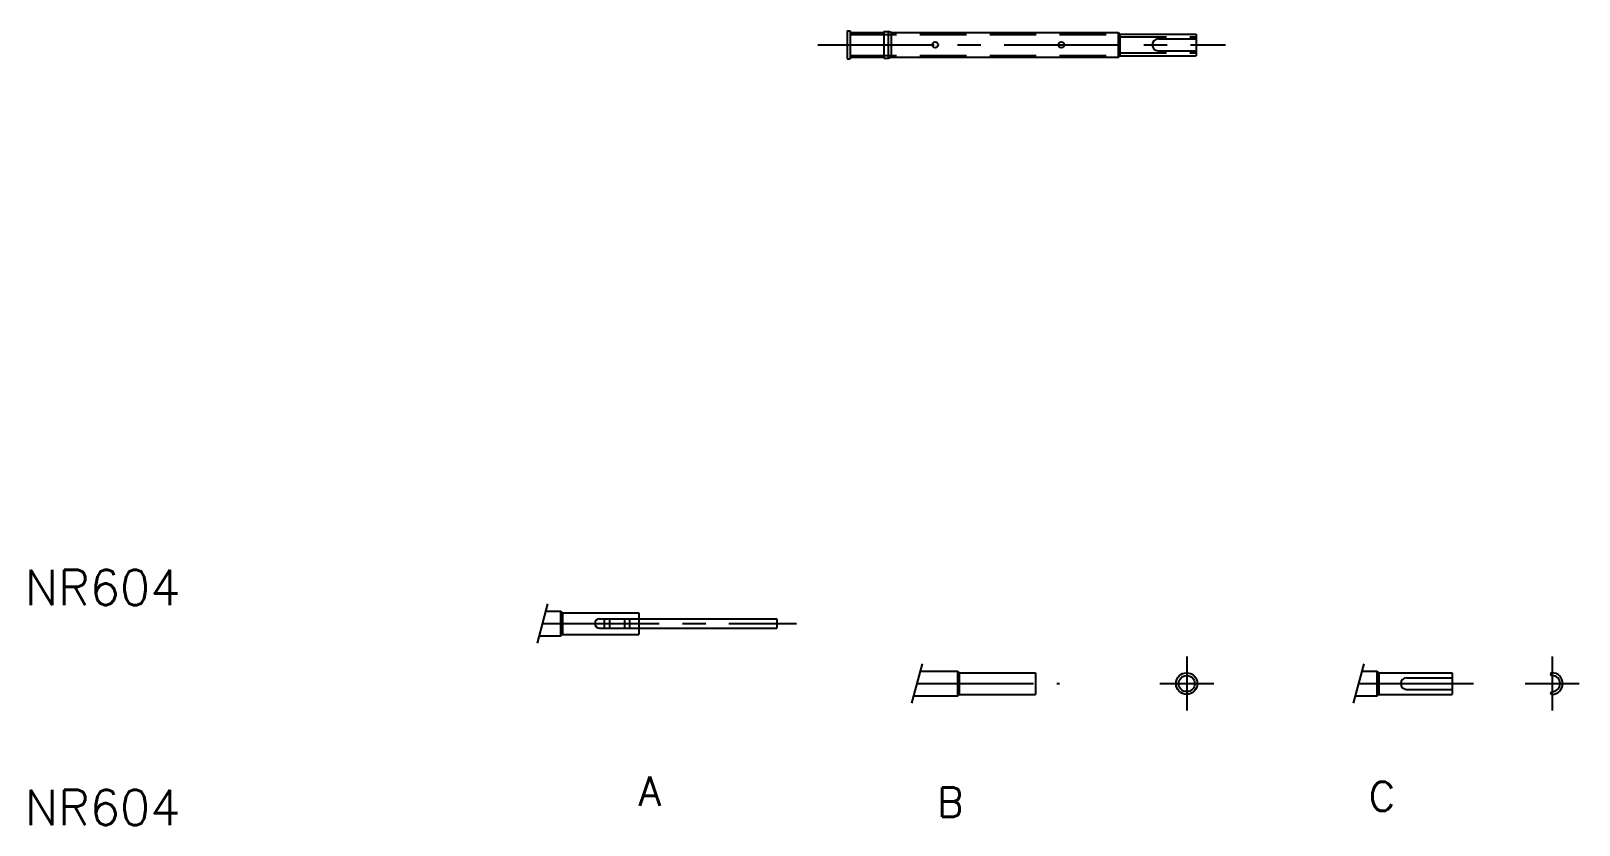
# Model space of a CAD drawing. Extents: x 10 to 116, y 10 to 64.
import ezdxf

# ---------------------------------------------------------------- set-up
doc = ezdxf.new("R2010")
doc.units = 0
doc.header["$LTSCALE"] = 0.25
for name, pattern in [('CENTER', [50.8, 31.75, -6.35, 6.35, -6.35]), ('DASHED', [19.05, 12.7, -6.35]), ('PHANTOM', [63.5, 31.75, -6.35, 6.35, -6.35, 6.35, -6.35])]:
    doc.linetypes.add(name, pattern=pattern)
doc.layers.get('0').update_dxf_attribs({"linetype": 'CONTINUOUS'})
doc.layers.add('CENTER', color=1, linetype='CENTER')
doc.styles.get("Standard").update_dxf_attribs({"font": 'txt', "bigfont": 'BIGFONT'})

msp = doc.modelspace()

# ---------------------------------------------------------------- linework, layer by layer
for p, q in [((66.04, 64.17), (66.04, 62.27)), ((66.04, 64.17), (66.24, 64.17)), ((66.24, 64.17), (66.24, 62.27)), ((66.24, 64.06), (68.54, 64.06)), ((68.54, 64.12), (68.54, 62.32)), ((68.54, 64.12), (68.84, 64.12)), ((68.84, 64.12), (68.84, 62.32)), ((69.04, 64.06), (68.84, 64.12)), ((69.04, 64.06), (84.54, 64.06)), ((69.04, 64.06), (69.04, 62.38)), ((84.54, 62.38), (84.54, 64.06)), ((84.54, 64.06), (84.64, 63.95)), ((84.64, 63.95), (89.84, 63.95)), ((84.64, 63.95), (84.64, 62.48)), ((87.24, 63.62), (89.84, 63.62)), ((89.84, 63.95), (89.84, 62.48)), ((89.84, 63.59), (89.84, 63.59)), ((66.04, 62.27), (66.24, 62.27)), ((66.24, 62.38), (68.54, 62.38)), ((68.54, 62.32), (68.84, 62.32)), ((68.84, 62.32), (69.04, 62.38)), ((69.04, 62.38), (84.54, 62.38)), ((84.54, 62.38), (84.64, 62.48)), ((84.64, 62.48), (89.84, 62.48)), ((87.24, 62.82), (89.84, 62.82)), ((89.84, 63.22), (89.84, 63.22)), ((45.51, 24.59), (46.54, 24.59)), ((46.54, 22.91), (46.54, 24.59)), ((46.54, 24.59), (46.65, 24.48)), ((46.65, 24.48), (51.85, 24.48)), ((46.65, 24.48), (46.65, 23.01)), ((51.85, 24.48), (51.85, 24.07)), ((49.17, 24.07), (61.25, 24.07)), ((49.17, 23.43), (61.25, 23.43)), ((51.85, 23.43), (51.85, 23.01)), ((61.25, 24.07), (61.25, 23.43)), ((45.06, 22.91), (46.54, 22.91)), ((46.54, 22.91), (46.65, 23.01)), ((46.65, 23.01), (51.85, 23.01)), ((71.04, 20.49), (73.58, 20.49)), ((73.58, 18.81), (73.58, 20.49)), ((73.58, 20.49), (73.68, 20.38)), ((73.68, 20.38), (78.88, 20.38)), ((73.68, 20.38), (73.68, 18.91)), ((78.88, 20.38), (78.88, 18.91)), ((101.15, 20.49), (102.18, 20.49)), ((102.18, 18.81), (102.18, 20.49)), ((102.18, 20.49), (102.28, 20.38)), ((102.28, 20.38), (107.28, 20.38)), ((102.28, 20.38), (102.28, 18.91)), ((107.28, 20.38), (107.28, 18.91)), ((104.18, 20.05), (107.28, 20.05)), ((104.18, 19.25), (107.28, 19.25)), ((70.59, 18.81), (73.58, 18.81)), ((73.58, 18.81), (73.68, 18.91)), ((73.68, 18.91), (78.88, 18.91)), ((100.7, 18.81), (102.18, 18.81)), ((102.18, 18.81), (102.28, 18.91)), ((102.28, 18.91), (107.28, 18.91))]:
    msp.add_line(p, q)
at = {"color": 3, "linetype": 'DASHED'}
for p, q in [((66.24, 63.93), (84.64, 63.93)), ((84.64, 63.77), (89.84, 63.77)), ((66.24, 62.5), (84.64, 62.5)), ((84.64, 62.67), (89.84, 62.67))]:
    msp.add_line(p, q, dxfattribs=at)
at = {"color": 3, "linetype": 'PHANTOM'}
for p, q in [((44.93, 22.41), (45.65, 25.09)), ((70.46, 18.31), (71.18, 20.99)), ((100.57, 18.31), (101.29, 20.99))]:
    msp.add_line(p, q, dxfattribs=at)
at = {"color": 3}
for p, q in [((49.49, 24.07), (49.49, 23.43)), ((49.84, 24.07), (49.84, 23.43)), ((50.86, 24.07), (50.86, 23.43)), ((51.21, 24.07), (51.21, 23.43)), ((51.85, 24.07), (51.85, 23.43))]:
    msp.add_line(p, q, dxfattribs=at)
for centre, radius in [((72.04, 63.22), 0.2), ((80.64, 63.22), 0.2), ((89.19, 19.65), 0.735), ((89.19, 19.65), 0.55)]:
    msp.add_circle(centre, radius)
for centre, radius, start, end in [((87.24, 63.22), 0.4, 90, 270), ((49.17, 23.75), 0.32, 90, 270), ((114.09, 20.29), 0.0925, 90, 270), ((114.09, 19.65), 0.735, 270, 90), ((114.09, 19.65), 0.55, 270, 90), ((104.18, 19.65), 0.4, 90, 270), ((114.09, 19.01), 0.0925, 90, 270)]:
    msp.add_arc(centre, radius, start, end)
at = {"layer": 'CENTER', "color": 1, "linetype": 'CENTER'}
for p, q in [((64.04, 63.22), (91.84, 63.22)), ((45.29, 23.75), (62.59, 23.75)), ((89.19, 21.49), (89.19, 17.81)), ((114.09, 21.49), (114.09, 17.81)), ((70.82, 19.65), (80.53, 19.65)), ((87.35, 19.65), (91.03, 19.65)), ((100.93, 19.65), (108.74, 19.65)), ((112.25, 19.65), (115.93, 19.65))]:
    msp.add_line(p, q, dxfattribs=at)

# ---------------------------------------------------------------- texts
for s, height, p in [('NR604', 2.4, (10, 25)), ('A', 2, (51.83, 11.32)), ('C', 2, (101.6, 10.96)), ('NR604', 2.4, (10, 10)), ('B', 2, (72.17, 10.56))]:
    msp.add_text(s, height=height).set_placement(p)

doc.saveas('drawing.dxf')
